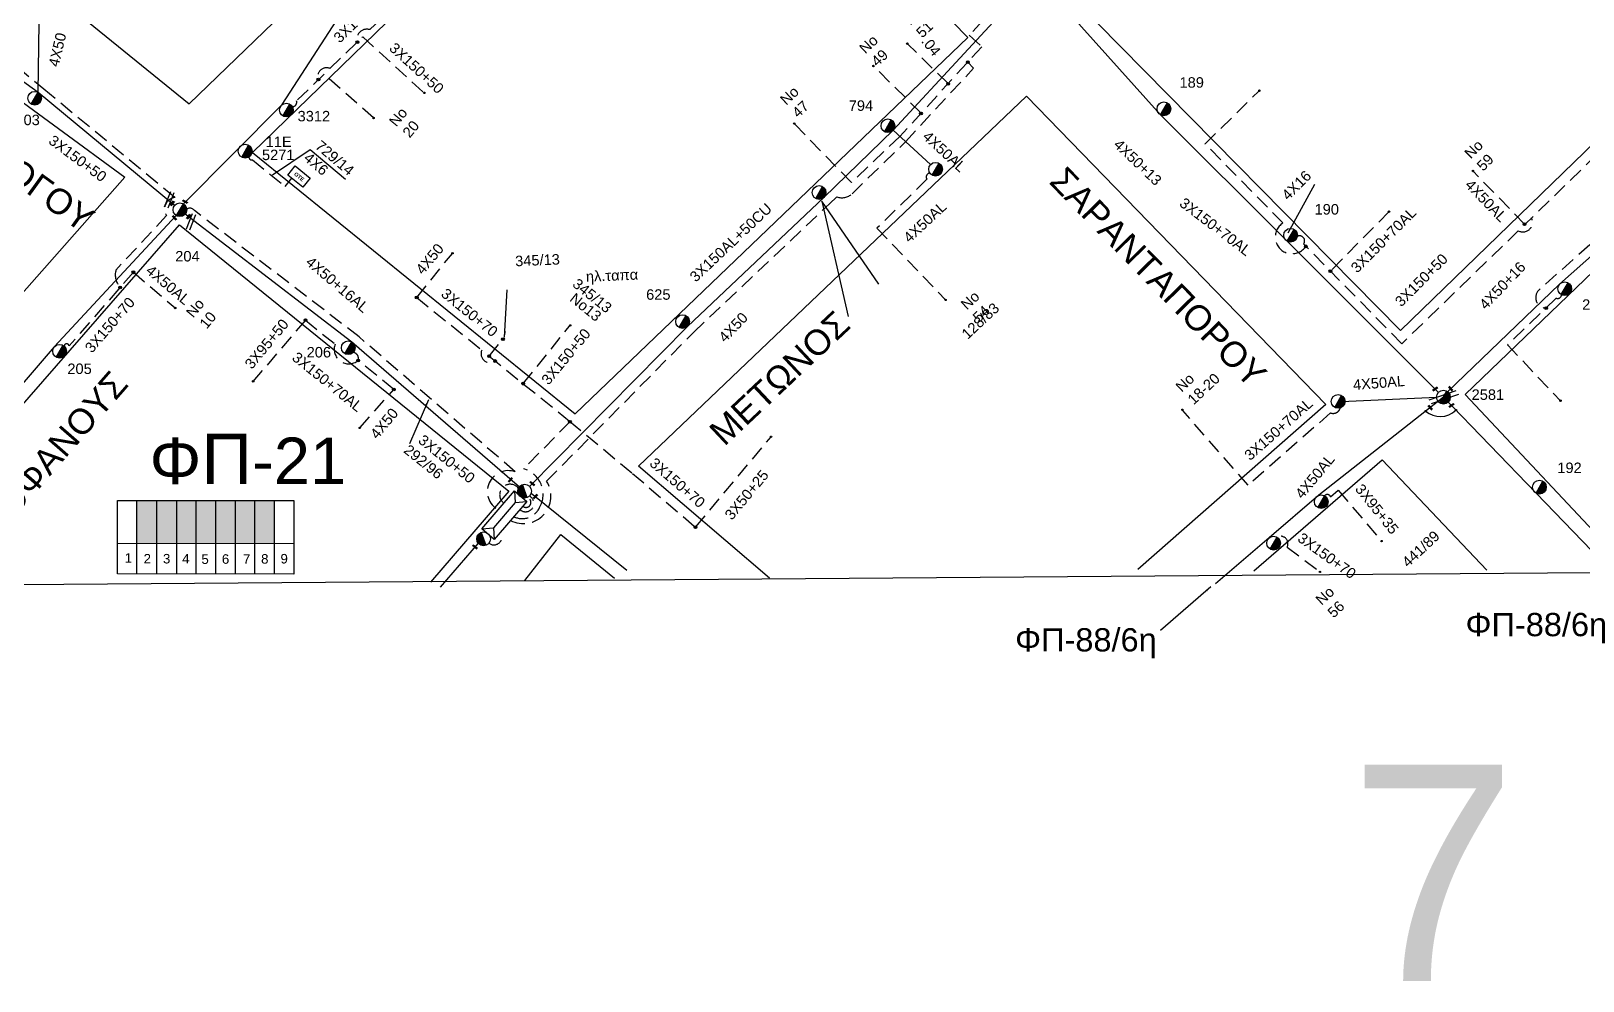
# Model space of a CAD drawing. Header units: millimetres. Extents: x 1421 to 13344, y 800 to 1949.
# Drawn here: x 11659.7 to 11926.5, y 800.4 to 963.7 of the extents above; entities that cross this region are included whole.
import ezdxf

# ---------------------------------------------------------------- set-up
doc = ezdxf.new("R2010")
doc.units = ezdxf.units.MM
doc.linetypes.add('DASHED', pattern=[19.05, 12.7, -6.35])
for name, color, linetype in [('Pillar OTE', 7, 'Continuous'), ('Άγνωστα', 7, 'Continuous'), ('Γυμνά εναέρια ΧΤ (3Φ)   4x50CU', 7, 'Continuous'), ('Γυμνά εναέρια ΧΤ και ΦΟΠ (3Φ)   4x50+16AL', 7, 'Continuous'), ('Εναέρια παροχή ΧΤ 4x16', 7, 'SYN_LINE'), ('Εναέρια παροχή ΧΤ 4x25', 7, 'SYN_LINE'), ('Επιγραφές - Σχήματα', 7, 'Continuous'), ('Καλωδια Χ.Τ 3x95+35', 7, 'DASHED'), ('Καλωδια Χ.Τ. 3x50+35', 7, 'Continuous'), ('Καλωδια ΧΤ  3X95+50', 7, 'Continuous'), ('Καλώδια ΧΤ   3x150+50CU', 7, 'DASHED'), ('Καλώδια ΧΤ   3x150+70AL', 7, 'DASHED'), ('Μηχανική τομή', 7, 'Continuous'), ('Στύλος ΦΜ', 7, 'Continuous'), ('Στύλος ΦΜ @ 1', 7, 'Continuous'), ('Συνδέσεις', 7, 'Continuous'), ('Τομή', 7, 'Continuous'), ('Υποσταθμός εναέριος 2 στύλων', 7, 'Continuous'), ('Υποσταθμός πόλεως', 7, 'Continuous'), ('Υπόβαθρο ΔΕΗ', 7, 'Continuous'), ('Υπόγεια Καλώδια Δικτύου ΧΤ   .04', 7, 'DASHED'), ('Υπόγεια καλώδια Παροχών ΧΤ   4x50AL', 7, 'DASHED'), ('Υπόγεια καλώδια Παροχών ΧΤ   4x6', 7, 'DASHED')]:
    doc.layers.add(name, color=color, linetype=linetype)
doc.styles.add('arial', font='ARIAL.TTF')
doc.styles.get("Standard").update_dxf_attribs({"font": 'ARIAL.TTF'})
doc.linetypes.add('SYN_LINE', pattern='A,0.5,-0.0001,["/\\/\\/\\/",Standard,S=0.1,R=0,X=0,Y=-0.05],-0.25', length=0.7501)
doc.dimstyles.new('ISO-25', dxfattribs={"dimtxt": 2.5, "dimasz": 2.5, "dimexe": 1.25, "dimexo": 0.625, "dimtad": 1, "dimtxsty": 'Standard', "dimcen": 2.5, "dimadec": 0, "dimazin": 0, "dimtfac": 1, "dimtmove": 0, "dimatfit": 3, "dimfxl": 1, "dimarcsym": 0})

# ---------------------------------------------------------------- blocks, each defined once
blk = doc.blocks.new('ΥΠΑΡΧΩΝ ΤΣΙΜΕΝΤΕΝΙΟΣ ΣΤΥΛΟΣ')
at = {"layer": 'Στύλος ΦΜ'}
blk.add_hatch(color=7, dxfattribs=at).paths.add_polyline_path([(-1.29, -2.28, 0.574793), (2.62, 0, 0.268822), (1.3, 2.27)])
at = {"layer": 'Στύλος ΦΜ', "color": 7}
blk.add_line((-1.29, -2.28), (1.3, 2.27), dxfattribs=at)
blk.add_circle((0, 0), 2.62, dxfattribs=at)
at = {"layer": 'Στύλος ΦΜ', "flags": 4}
for tag, p in [('ΑΡΙΘΜΟΣ', (-4.68, 8.05)), ('ΤΥΠΟΣ', (-4.91, 3.03))]:
    blk.add_attdef(tag, p, '', height=4, dxfattribs=at)
blk = doc.blocks.new('ΥΠΟΣΤΑΘΜΟΣ ΕΝΑΕΡΙΟΣ ΕΠΙ 2 ΣΤΥΛΩΝ')
at = {"layer": 'Υποσταθμός εναέριος 2 στύλων', "linetype": 'Continuous'}
for points in [[(-11.97, -2.11, 0.574793), (-8.45, -0.07, 0.268822), (-9.64, 1.98)], [(9.68, -2.15, 0.574793), (13.19, -0.1, 0.268822), (12.01, 1.95)]]:
    blk.add_hatch(color=256, dxfattribs=at).paths.add_polyline_path(points)
for p, q in [((-11.97, -2.11), (-9.64, 1.98)), ((9.68, -2.15), (12.01, 1.95))]:
    blk.add_line(p, q, dxfattribs=at)
for centre in [(-10.81, -0.07), (10.84, -0.1)]:
    blk.add_circle(centre, 2.36, dxfattribs=at)
at = {"layer": 'Υποσταθμός πόλεως', "linetype": 'Continuous', "ltscale": 40}
blk.add_lwpolyline([(-8.57, 2.82), (8.57, 2.82), (8.57, -2.82), (-8.57, -2.82)], close=True, dxfattribs=at)
for points in [[(-5.75, 0), (-8.57, 2.82)], [(-8.57, -2.82), (-5.75, 0)], [(-5.75, 0), (5.75, 0)], [(5.75, 0), (8.57, 2.82)], [(8.57, -2.82), (5.75, 0)]]:
    blk.add_lwpolyline(points, dxfattribs=at)
at = {"layer": 'Υποσταθμός εναέριος 2 στύλων', "ltscale": 40, "flags": 1}
for tag, p in [('ΜΕΤΑΣΧΗΜΑΤΙΣΜΟΣ', (14.09, 2.51)), ('ΙΣΧΥΣ', (14.07, -0.28)), ('ΑΡΙΘΜΟΣ', (14.19, -3))]:
    blk.add_attdef(tag, p, '', height=1.8, dxfattribs=at)
blk = doc.blocks.new('_ΣΥΝΔΕΣΗ')
at = {"layer": 'Συνδέσεις', "linetype": 'SYN_LINE', "ltscale": 40}
blk.add_hatch(color=256, dxfattribs=at).paths.add_polyline_path([(0.5, -0.01, 1), (-0.5, -0.01, 1)])
at = {"layer": 'Συνδέσεις'}
blk.add_circle((0, -0.01), 0.5, dxfattribs=at)
blk = doc.blocks.new('ΜΗΧΑΝΙΚΗ ΤΟΜΗ')
at = {"layer": 'Μηχανική τομή', "ltscale": 40}
for p, q in [((-1.9, 0.8), (1.9, 0.8)), ((1.9, 0), (-1.9, 0))]:
    blk.add_line(p, q, dxfattribs=at)
blk = doc.blocks.new('ΤΟΜΗ')
at = {"layer": 'Τομή', "ltscale": 40}
for p, q in [((-5.7, 0), (5.7, 0)), ((5.7, -2.3), (-5.7, -2.3))]:
    blk.add_line(p, q, dxfattribs=at)
blk = doc.blocks.new('PILLAR ΟΤΕ')
at = {"layer": 'Pillar OTE', "ltscale": 40}
blk.add_lwpolyline([(-3.31, 2.02), (3.39, 2.02), (3.39, -1.99), (-3.31, -1.99)], close=True, dxfattribs=at)
at = {"layer": 'Pillar OTE', "insert": (-1.81, 0.71), "char_height": 1.3575, "width": 109.961, "attachment_point": 1}
blk.add_mtext('{\\fArial|b1|i0|c161|p34;OTE}', dxfattribs=at)

msp = doc.modelspace()

# ---------------------------------------------------------------- hatches: boundary and pattern name
at = {"layer": 'Καλώδια ΧΤ   3x150+50CU', "linetype": 'DASHED', "ltscale": 0.2}
h = msp.add_hatch(color=133, dxfattribs=at)
h.dxf.hatch_style = 1
h.paths.add_polyline_path([(11681.31919, 882.99072), (11677.87931, 882.99093), (11677.87885, 875.63034), (11681.31873, 875.627)])
h = msp.add_hatch(color=173, dxfattribs=at)
h.dxf.hatch_style = 1
h.paths.add_polyline_path([(11684.75876, 882.9905), (11681.31919, 882.99072), (11681.31873, 875.627), (11684.7583, 875.62366)])
h = msp.add_hatch(color=5, dxfattribs=at)
h.dxf.hatch_style = 1
h.paths.add_polyline_path([(11688.05631, 882.9903), (11684.75876, 882.9905), (11684.7583, 875.62366), (11688.05585, 875.62046)])
h = msp.add_hatch(color=1, dxfattribs=at)
h.dxf.hatch_style = 1
h.paths.add_polyline_path([(11691.44231, 882.99008), (11688.05631, 882.9903), (11688.05585, 875.62046), (11691.44185, 875.61717)])
h = msp.add_hatch(color=85, dxfattribs=at)
h.dxf.hatch_style = 1
h.paths.add_polyline_path([(11694.83896, 882.98987), (11691.44231, 882.99008), (11691.44185, 875.61717), (11694.83849, 875.61387)])
h = msp.add_hatch(color=6, dxfattribs=at)
h.dxf.hatch_style = 1
h.paths.add_polyline_path([(11698.176, 882.98966), (11694.83896, 882.98987), (11694.83849, 875.61387), (11698.17554, 875.61063)])
h = msp.add_hatch(color=30, dxfattribs=at)
h.dxf.hatch_style = 1
h.paths.add_polyline_path([(11701.56438, 882.98945), (11698.176, 882.98966), (11698.17554, 875.61063), (11701.56392, 875.60734)])

# ---------------------------------------------------------------- linework, layer by layer
at = {"layer": 'Pillar OTE', "ltscale": 40}
for points in [[(11674.55061, 870.35085), (11674.5514, 882.99114), (11704.88448, 882.98924), (11704.88369, 870.32149), (11674.55061, 870.35178)], [(11677.87852, 870.34846), (11677.87931, 882.99093)], [(11681.3184, 870.34502), (11681.31919, 882.99072)], [(11684.75797, 870.34159), (11684.75876, 882.9905)], [(11688.05552, 870.3383), (11688.05631, 882.9903)], [(11691.44152, 870.33491), (11691.44231, 882.99008)], [(11694.83816, 870.33152), (11694.83896, 882.98987)], [(11698.17521, 870.32819), (11698.176, 882.98966)], [(11701.56359, 870.32481), (11701.56438, 882.98945)], [(11674.55094, 875.63357), (11704.88402, 875.60412)]]:
    msp.add_lwpolyline(points, dxfattribs=at)
at = {"layer": 'Άγνωστα', "color": 6}
msp.add_lwpolyline([(11660.89696, 953.12903), (11661.1565, 969.1061)], dxfattribs=at)
at = {"layer": 'Άγνωστα', "color": 133, "linetype": 'DASHED', "ltscale": 0.2}
msp.add_lwpolyline([(11718.56363, 948.74396), (11710.06361, 956.23771), (11710.06361, 956.23771), (11705.326, 951.63635, -0.552569621), (11704.5788, 950.69192)], format="xyb", dxfattribs=at)
at = {"layer": 'Άγνωστα', "color": 85}
for points in [[(11795.6145, 934.39618), (11800.14807, 914.61443)], [(11805.43483, 920.13102), (11795.6145, 934.39618)]]:
    msp.add_lwpolyline(points, dxfattribs=at)
at = {"layer": 'Άγνωστα', "color": 151, "linetype": 'DASHED', "ltscale": 0.2}
msp.add_lwpolyline([(11922.77607, 918.33295, -0.547278828), (11921.84967, 917.74856), (11913.48233, 909.70971), (11922.66987, 900.06131)], format="xyb", dxfattribs=at)
at = {"layer": 'Άγνωστα', "color": 173, "linetype": 'DASHED', "ltscale": 0.2}
msp.add_lwpolyline([(11738.44746, 907.78513), (11740.88907, 910.78158)], dxfattribs=at)
at = {"layer": 'Άγνωστα', "color": 173}
msp.add_lwpolyline([(11738.45958, 907.8001), (11738.45958, 907.8001)], dxfattribs=at)
at = {"layer": 'Γυμνά εναέρια ΧΤ (3Φ)   4x50CU', "color": 85, "linetype": 'Continuous', "ltscale": 0.2}
msp.add_lwpolyline([(11807.87753, 946.61466), (11814.31858, 940.7086)], dxfattribs=at)
at = {"layer": 'Γυμνά εναέρια ΧΤ (3Φ)   4x50CU', "color": 151, "linetype": 'Continuous', "ltscale": 0.2}
msp.add_lwpolyline([(11901.29219, 900.6624), (11884.95984, 899.93025)], dxfattribs=at)
at = {"layer": 'Γυμνά εναέρια ΧΤ και ΦΟΠ (3Φ)   4x50+16AL', "color": 133, "linetype": 'Continuous', "ltscale": 0.2}
msp.add_lwpolyline([(11685.86935, 933.97698), (11702.87475, 951.01742), (11723.6748, 983.20409), (11734.77392, 993.78512), (11744.83312, 1003.76538), (11773.60823, 1030.49158)], dxfattribs=at)
at = {"layer": 'Γυμνά εναέρια ΧΤ και ΦΟΠ (3Φ)   4x50+16AL', "color": 85, "linetype": 'Continuous', "ltscale": 0.2}
msp.add_lwpolyline([(11745.38465, 885.39213), (11772.53352, 912.89316), (11795.98596, 935.06757), (11807.87753, 946.61466), (11832.28992, 973.01835), (11856.35277, 995.10529)], dxfattribs=at)
at = {"layer": 'Γυμνά εναέρια ΧΤ και ΦΟΠ (3Φ)   4x50+16AL', "color": 6, "linetype": 'Continuous', "ltscale": 0.2}
for points in [[(11616.98413, 987.38108), (11642.49709, 966.38401), (11660.89696, 953.12903), (11684.37629, 933.70582)], [(11745.66788, 884.22455), (11762.08317, 870.96395)]]:
    msp.add_lwpolyline(points, dxfattribs=at)
at = {"layer": 'Γυμνά εναέρια ΧΤ και ΦΟΠ (3Φ)   4x50+16AL', "color": 151, "linetype": 'Continuous', "ltscale": 0.2}
for points in [[(11833.23457, 972.31812), (11853.86032, 949.26639), (11875.6338, 927.52918), (11901.63495, 901.55836)], [(11903.17393, 901.66898), (11922.41794, 920.12603), (11938.00052, 933.97531)]]:
    msp.add_lwpolyline(points, dxfattribs=at)
at = {"layer": 'Γυμνά εναέρια ΧΤ και ΦΟΠ (3Φ)   4x50+16AL', "color": 2, "linetype": 'Continuous', "ltscale": 0.2}
msp.add_lwpolyline([(11684.65576, 931.95874), (11663.67045, 909.35262), (11647.49461, 890.5746), (11628.46036, 869.32971)], dxfattribs=at)
at = {"layer": 'Γυμνά εναέρια ΧΤ και ΦΟΠ (3Φ)   4x50+16AL', "color": 30, "linetype": 'Continuous', "ltscale": 0.2}
msp.add_lwpolyline([(11686.20426, 932.22034), (11714.8129, 910.25204), (11743.65052, 885.33947)], dxfattribs=at)
at = {"layer": 'Γυμνά εναέρια ΧΤ και ΦΟΠ (3Φ)   4x50+16AL', "color": 1, "linetype": 'Continuous', "ltscale": 0.2}
for points in [[(11902.4705, 900.72475), (11881.06355, 883.86779), (11872.53406, 876.53563), (11863.32473, 868.61907)], [(11902.4705, 900.72475), (11918.40873, 884.23387), (11932.72125, 869.39913)], [(11736.55553, 875.63726), (11730.03932, 868.0848)]]:
    msp.add_lwpolyline(points, dxfattribs=at)
at = {"layer": 'Εναέρια παροχή ΧΤ 4x16', "color": 5, "ltscale": 20}
msp.add_lwpolyline([(11875.78143, 928.98066), (11880.36258, 937.33934)], dxfattribs=at)
at = {"layer": 'Καλωδια Χ.Τ 3x95+35', "color": 1, "linetype": 'DASHED', "ltscale": 0.2}
msp.add_lwpolyline([(11882.06247, 883.78683, -0.544743789), (11883.08895, 883.61834), (11884.38379, 884.73878), (11891.8038, 876.04733)], format="xyb", dxfattribs=at)
at = {"layer": 'Καλωδια Χ.Τ. 3x50+35', "color": 173, "linetype": 'DASHED', "ltscale": 0.2}
msp.add_lwpolyline([(11773.91548, 878.38053), (11786.90982, 893.91887)], dxfattribs=at)
at = {"layer": 'Καλωδια ΧΤ  3X95+50', "color": 30, "linetype": 'DASHED', "ltscale": 0.2}
msp.add_lwpolyline([(11706.85366, 913.98044), (11697.82397, 903.39496)], dxfattribs=at)
at = {"layer": 'Καλώδια ΧΤ   3x150+50CU', "color": 151, "linetype": 'DASHED', "ltscale": 0.2}
msp.add_lwpolyline([(12039.01098, 1024.23492), (12034.67827, 1028.56304), (12021.83764, 1015.78731), (12017.18053, 1019.95208), (12002.7944, 1003.86529), (11983.55324, 985.99138), (11965.10579, 987.73512), (11957.96388, 984.83045), (11958.2232, 971.11127, -0.800046045), (11955.24216, 966.4646), (11944.98758, 956.52124, -0.540078323), (11940.16952, 951.84941), (11933.3537, 945.24044, -0.522710634), (11930.50822, 942.10935), (11936.41477, 936.01793, -0.746319138), (11936.18314, 934.50838), (11918.93713, 919.18071, 0.677115078), (11920.0843, 916.0525)], format="xyb", dxfattribs=at)
at = {"layer": 'Καλώδια ΧΤ   3x150+50CU', "color": 5, "linetype": 'DASHED', "ltscale": 0.2}
msp.add_lwpolyline([(11822.48493, 978.45723), (11822.07926, 978.86522, 0.665206203), (11821.44597, 978.0579), (11828.47973, 971.04798), (11820.98153, 962.93815), (11823.13479, 960.97118), (11809.05845, 945.56164), (11800.71549, 937.62514), (11790.87737, 947.75354)], format="xyb", dxfattribs=at)
at = {"layer": 'Καλώδια ΧΤ   3x150+50CU', "color": 133, "linetype": 'DASHED', "ltscale": 0.2}
msp.add_lwpolyline([(11716.70954, 962.65165), (11727.23032, 953.04134)], dxfattribs=at)
at = {"layer": 'Καλώδια ΧΤ   3x150+50CU', "color": 2, "linetype": 'DASHED', "ltscale": 0.2}
for points in [[(11653.23126, 951.84093), (11657.34637, 957.48372), (11661.88728, 953.72726), (11684.46272, 935.0518, 0.564462631), (11682.98014, 931.95277), (11674.28582, 922.58694, 0.263524441), (11675.00644, 919.59899)], [(11878.84262, 926.66143, -1.229068094), (11874.8939, 930.66886), (11861.5112, 944.25055), (11870.74147, 953.34559)], [(11931.90718, 945.38424, 0.837742832), (11928.84377, 942.41379), (11916.46736, 930.413)], [(11917.62075, 931.53139, -0.733522142), (11915.34792, 929.32754), (11895.33593, 909.92289), (11878.4427, 927.0673, 0.795324168), (11877.37867, 928.373)]]:
    msp.add_lwpolyline(points, format="xyb", dxfattribs=at)
at = {"layer": 'Καλώδια ΧΤ   3x150+50CU', "color": 5, "linetype": 'DASHED', "ltscale": 0.2}
msp.add_lwpolyline([(11812.69154, 949.53883), (11804.4245, 957.72602)], dxfattribs=at)
at = {"layer": 'Καλώδια ΧΤ   3x150+50CU', "color": 133, "linetype": 'DASHED', "ltscale": 0.2}
msp.add_lwpolyline([(11739.97661, 881.36894, -0.915902493), (11742.91991, 887.89665), (11716.09458, 911.07082), (11687.79651, 932.80064, 0.387439188), (11686.45736, 933.05439)], format="xyb", dxfattribs=at)
at = {"layer": 'Καλώδια ΧΤ   3x150+50CU', "color": 173, "linetype": 'DASHED', "ltscale": 0.2}
for points in [[(11744.2804, 903.06262), (11752.44667, 913.14906)], [(11752.33261, 896.50471), (11744.34281, 888.41127)]]:
    msp.add_lwpolyline(points, dxfattribs=at)
for centre, radius, start, end in [((11743.18247, 884.0295), 4.53281, 329.9922328, 75.1679378), ((11744.13057, 883.12618), 3.27455, 243.654431, 335.3906095)]:
    msp.add_arc(centre, radius, start, end, dxfattribs=at)
at = {"layer": 'Καλώδια ΧΤ   3x150+50CU', "color": 30, "linetype": 'DASHED', "ltscale": 0.2}
msp.add_arc((11742.05496, 883.94848), 1.81022, 38.2921917, 232.6614089, dxfattribs=at)
at = {"layer": 'Καλώδια ΧΤ   3x150+50CU', "color": 85, "linetype": 'DASHED', "ltscale": 0.2}
msp.add_arc((11744.69045, 882.469), 1.44098, 227.6493707, 61.640844, dxfattribs=at)
at = {"layer": 'Καλώδια ΧΤ   3x150+50CU', "color": 6, "linetype": 'DASHED', "ltscale": 0.2}
msp.add_arc((11744.7752, 882.62727), 0.84721, 229.1170457, 79.1357516, dxfattribs=at)
at = {"layer": 'Καλώδια ΧΤ   3x150+50CU', "color": 1, "linetype": 'DASHED', "ltscale": 0.2}
msp.add_arc((11739.2552, 876.70302), 1.37166, 231.0054367, 35.8004236, dxfattribs=at)
at = {"layer": 'Καλώδια ΧΤ   3x150+70AL', "color": 133, "linetype": 'DASHED', "ltscale": 0.2}
for points in [[(11715.74924, 961.75984, -0.592606421), (11717.95254, 963.89977), (11734.00976, 979.49523)], [(11709.07193, 955.27455, -0.666413418), (11711.07426, 957.2193), (11716.68785, 962.67146)]]:
    msp.add_lwpolyline(points, format="xyb", dxfattribs=at)
at = {"layer": 'Καλώδια ΧΤ   3x150+70AL', "color": 2, "linetype": 'DASHED', "ltscale": 0.2}
msp.add_lwpolyline([(11893.13428, 932.62316), (11883.05252, 922.38893)], dxfattribs=at)
msp.add_lwpolyline([(11677.27817, 922.20012), (11666.22531, 909.54458, 0.983928208), (11665.39443, 909.46651)], format="xyb", dxfattribs=at)
at = {"layer": 'Καλώδια ΧΤ   3x150+70AL', "color": 173, "linetype": 'DASHED', "ltscale": 0.2}
msp.add_lwpolyline([(11725.98744, 917.87312), (11737.17436, 908.81587, 0.761117923), (11739.48925, 906.94167)], format="xyb", dxfattribs=at)
at = {"layer": 'Καλώδια ΧΤ   3x150+70AL', "color": 30, "linetype": 'DASHED', "ltscale": 0.2}
for points in [[(11706.85366, 913.98044), (11711.96106, 909.85287, 0.766375275), (11715.91198, 907.03584)], [(11722.06578, 902.06262), (11715.91198, 907.03584, 0.451143467), (11715.09895, 908.43804)]]:
    msp.add_lwpolyline(points, format="xyb", dxfattribs=at)
at = {"layer": 'Καλώδια ΧΤ   3x150+70AL', "color": 173, "linetype": 'DASHED', "ltscale": 0.2}
msp.add_lwpolyline([(11738.44746, 907.78513), (11752.22459, 896.63077), (11763.07417, 887.62435), (11773.91548, 878.38053)], dxfattribs=at)
at = {"layer": 'Καλώδια ΧΤ   3x150+70AL', "color": 151, "linetype": 'DASHED', "ltscale": 0.2}
msp.add_lwpolyline([(11884.72927, 898.87199, -0.448005006), (11883.06511, 898.01923), (11868.90806, 885.60834), (11857.66164, 898.43709)], format="xyb", dxfattribs=at)
at = {"layer": 'Καλώδια ΧΤ   3x150+70AL', "color": 1, "linetype": 'DASHED', "ltscale": 0.2}
msp.add_lwpolyline([(11873.88034, 876.65839, -0.752424152), (11875.60591, 874.95237), (11881.15712, 870.79112)], format="xyb", dxfattribs=at)
at = {"layer": 'Υπόβαθρο ΔΕΗ'}
for points in [[(10840.03143, 862.30832), (12828.1383, 877.43934), (12848.3754, 1876.73506)], [(11637.62309, 996.31171), (11636.70406, 991.83622), (11686.88868, 951.17414), (11761.06441, 1022.78131), (11741.02142, 1043.67393), (11637.62309, 996.31171)], [(11842.99257, 965.02714), (11911.55255, 1030.41226), (11954.40009, 986.23133), (11954.70726, 969.98065), (11895.08113, 912.16411), (11842.99257, 965.02714)], [(11753.23901, 897.86813), (11820.70931, 962.56218), (11770.7767, 1013.65618), (11697.78599, 942.76449), (11753.23901, 897.86813)], [(11587.17534, 903.05244), (11641.55746, 963.61185), (11675.80037, 938.56002), (11620.473, 875.90725), (11587.17534, 903.05244)], [(11786.63282, 869.63979), (11764.10425, 888.8487), (11830.79564, 952.45575), (11882.27498, 899.44409), (11849.95079, 871.10683)], [(11707.69388, 943.31239), (11713.74042, 938.21142)], [(11933.56158, 872.06869), (11906.2294, 901.19147), (11940.01201, 933.64785), (11958.97842, 934.41264), (11977.97582, 915.59486), (11978.37069, 896.04796), (11952.0134, 872.36947)], [(11630.73692, 867.9356), (11685.22527, 930.32486), (11741.832, 884.57788), (11728.35347, 868.95591)], [(11900.01567, 900.27636), (11904.68244, 901.89272)], [(11900.4539, 899.6178), (11905.12068, 901.23416)], [(11869.9153, 870.89789), (11891.93273, 889.94972), (11909.9216, 870.96853)], [(11744.55267, 869.23793), (11750.74803, 877.11439), (11760.00083, 869.63979)]]:
    msp.add_lwpolyline(points, dxfattribs=at)
msp.add_arc((11901.93027, 901.24208), 3.84504, 229.3250289, 314.4548113, dxfattribs=at)
at = {"layer": 'Υπόγεια Καλώδια Δικτύου ΧΤ   .04', "color": 5, "linetype": 'DASHED', "ltscale": 0.2}
msp.add_lwpolyline([(11817.34461, 954.63259), (11810.32914, 961.48967)], dxfattribs=at)
msp.add_lwpolyline([(11742.11141, 879.53348, 0.767883534), (11748.30909, 886.27632), (11773.55312, 911.8478), (11796.95807, 933.97743), (11798.19976, 935.18357, 0.293472769), (11800.82099, 935.69436), (11810.01449, 944.62471), (11821.71579, 957.28047), (11820.70721, 958.31368)], format="xyb", dxfattribs=at)
at = {"layer": 'Υπόγεια καλώδια Παροχών ΧΤ   4x50AL', "color": 85, "linetype": 'DASHED', "ltscale": 0.2}
msp.add_lwpolyline([(11814.2297, 939.22605, 0.605047241), (11813.68909, 938.19307), (11805.10027, 929.76777), (11816.89935, 917.45907)], format="xyb", dxfattribs=at)
at = {"layer": 'Υπόγεια καλώδια Παροχών ΧΤ   4x50AL', "color": 2, "linetype": 'DASHED', "ltscale": 0.2}
msp.add_lwpolyline([(11916.46736, 930.413), (11907.5522, 939.6072)], dxfattribs=at)
at = {"layer": 'Υπόγεια καλώδια Παροχών ΧΤ   4x50AL', "color": 173, "linetype": 'DASHED', "ltscale": 0.2}
msp.add_lwpolyline([(11725.98744, 917.87312), (11732.11659, 925.44345)], dxfattribs=at)
at = {"layer": 'Υπόγεια καλώδια Παροχών ΧΤ   4x50AL', "color": 2, "ltscale": 0.2}
msp.add_lwpolyline([(11677.27817, 922.20012), (11684.46949, 916.05709)], dxfattribs=at)
at = {"layer": 'Υπόγεια καλώδια Παροχών ΧΤ   4x50AL', "color": 30, "linetype": 'DASHED', "ltscale": 0.2}
msp.add_lwpolyline([(11716.20228, 895.44366), (11722.06578, 902.06262), (11722.06578, 902.06262), (11722.06578, 902.06262), (11722.06578, 902.06262)], dxfattribs=at)
at = {"layer": 'Υπόγεια καλώδια Παροχών ΧΤ   4x6', "color": 133, "linetype": 'DASHED', "ltscale": 0.2}
msp.add_lwpolyline([(11697.14165, 942.02555, 0.515788347), (11697.73259, 941.52106), (11703.37438, 936.95331), (11704.51187, 938.35827)], format="xyb", dxfattribs=at)

# ---------------------------------------------------------------- block references
at = {"layer": 'Pillar OTE', "xscale": 0.5, "yscale": 0.5, "zscale": 0.5, "rotation": 321.0053688098629}
msp.add_blockref('PILLAR ΟΤΕ', (11705.71951, 938.64342), dxfattribs=at)
at = {"layer": 'Μηχανική τομή'}
for p, xscale, yscale, zscale, rotation in [((11684.0301, 933.99408), 0.249999999999919, 0.249999999999919, 0.249999999999919, 51.00073224654601), ((11686.12349, 934.25808), 0.2500000000002005, 0.2500000000002005, 0.2500000000002005, 331.5446991727721), ((11684.27715, 931.47503), 0.2500000000001928, 0.2500000000001928, 0.2500000000001928, 312.6268794242704), ((11686.84043, 931.70248), 0.249999999999919, 0.249999999999919, 0.249999999999919, 51.5948830905302), ((11901.11251, 902.03764), 0.2499999999999681, 0.2499999999999681, 0.2499999999999681, 36.11407878704492), ((11903.64764, 902.12331), 0.2500000000001928, 0.2500000000001928, 0.2500000000001928, 312.6268794242704), ((11900.14171, 898.87194), 0.2500000000001928, 0.2500000000001928, 0.2500000000001928, 312.6268794242704), ((11903.92627, 899.21851), 0.2499999999999681, 0.2499999999999681, 0.2499999999999681, 36.11407878704492), ((11742.15389, 886.44099), 0.249999999999919, 0.249999999999919, 0.249999999999919, 46.90277073893176), ((11745.79336, 885.79262), 0.2500000000001927, 0.2500000000001927, 0.2500000000001927, 320.3750279087856), ((11746.45503, 883.58868), 0.249999999999919, 0.249999999999919, 0.249999999999919, 46.90277073893176), ((11735.92915, 874.91127), 0.2500000000001927, 0.2500000000001927, 0.2500000000001927, 320.3750279087856)]:
    msp.add_blockref('ΜΗΧΑΝΙΚΗ ΤΟΜΗ', p, dxfattribs=dict(at, xscale=xscale, yscale=yscale, zscale=zscale, rotation=rotation))
at = {"layer": 'Στύλος ΦΜ @ 1', "ltscale": 40}
ref = msp.add_blockref('ΥΠΑΡΧΩΝ ΤΣΙΜΕΝΤΕΝΙΟΣ ΣΤΥΛΟΣ', (11854.44136, 950.29086), dxfattribs=dict(at, xscale=0.4499999999998181, yscale=0.4499999999998181, zscale=0.4499999999998181))
ref.add_attrib('ΤΥΠΟΣ', '189', (11857.11146, 953.92493), dxfattribs={"layer": 'Στύλος ΦΜ', "height": 1.8, "flags": 4})
ref = msp.add_blockref('ΥΠΑΡΧΩΝ ΤΣΙΜΕΝΤΕΝΙΟΣ ΣΤΥΛΟΣ', (11660.3114, 952.10714), dxfattribs=dict(at, xscale=0.4499999999998181, yscale=0.4499999999998181, zscale=0.4499999999998181))
ref.add_attrib('ΤΥΠΟΣ', '203', (11657.00603, 947.48451), dxfattribs={"layer": 'Στύλος ΦΜ', "height": 1.8, "flags": 4})
ref = msp.add_blockref('ΥΠΑΡΧΩΝ ΤΣΙΜΕΝΤΕΝΙΟΣ ΣΤΥΛΟΣ', (11703.5773, 950.07213), dxfattribs=dict(at, xscale=0.4499999999998181, yscale=0.4499999999998181, zscale=0.4499999999998181))
ref.add_attrib('ΤΥΠΟΣ', '3312', (11705.50811, 948.13687), dxfattribs={"layer": 'Στύλος ΦΜ', "height": 1.8, "flags": 4})
ref = msp.add_blockref('ΥΠΑΡΧΩΝ ΤΣΙΜΕΝΤΕΝΙΟΣ ΣΤΥΛΟΣ', (11806.97866, 947.3757), dxfattribs=dict(at, xscale=0.4499999999998181, yscale=0.4499999999998181, zscale=0.4499999999998181))
ref.add_attrib('ΤΥΠΟΣ', '794', (11800.25444, 949.94113), dxfattribs={"layer": 'Στύλος ΦΜ', "height": 1.8, "flags": 4})
ref = msp.add_blockref('ΥΠΑΡΧΩΝ ΤΣΙΜΕΝΤΕΝΙΟΣ ΣΤΥΛΟΣ', (11696.49913, 943.01261), dxfattribs=dict(at, xscale=0.4499999999998181, yscale=0.4499999999998181, zscale=0.4499999999998181))
ref.add_attrib('ΤΥΠΟΣ', '5271', (11699.38327, 941.47128), dxfattribs={"layer": 'Στύλος ΦΜ', "height": 1.8, "flags": 4})
ref.add_attrib('ΑΡΙΘΜΟΣ', '11Ε', (11700.02216, 943.73386), dxfattribs={"layer": 'Στύλος ΦΜ', "height": 1.8, "flags": 4})
at = {"layer": 'Στύλος ΦΜ @ 1', "ltscale": 40, "xscale": 0.4499999999998181, "yscale": 0.4499999999998181, "zscale": 0.4499999999998181}
for p in [(11815.18666, 939.91262), (11795.15794, 935.90514), (11884.38257, 899.99757), (11881.47691, 882.76495), (11873.29478, 875.6365)]:
    msp.add_blockref('ΥΠΑΡΧΩΝ ΤΣΙΜΕΝΤΕΝΙΟΣ ΣΤΥΛΟΣ', p, dxfattribs=at)
at = {"layer": 'Στύλος ΦΜ @ 1', "ltscale": 40}
ref = msp.add_blockref('ΥΠΑΡΧΩΝ ΤΣΙΜΕΝΤΕΝΙΟΣ ΣΤΥΛΟΣ', (11685.28379, 932.95509), dxfattribs=dict(at, xscale=0.4499999999998181, yscale=0.4499999999998181, zscale=0.4499999999998181))
ref.add_attrib('ΤΥΠΟΣ', '204', (11684.47626, 924.05526), dxfattribs={"layer": 'Στύλος ΦΜ', "height": 1.8, "flags": 4})
ref = msp.add_blockref('ΥΠΑΡΧΩΝ ΤΣΙΜΕΝΤΕΝΙΟΣ ΣΤΥΛΟΣ', (11876.21483, 928.55365), dxfattribs=dict(at, xscale=0.4499999999998181, yscale=0.4499999999998181, zscale=0.4499999999998181))
ref.add_attrib('ΤΥΠΟΣ', '190', (11880.3275, 932.12102), dxfattribs={"layer": 'Στύλος ΦΜ', "height": 1.8, "flags": 4})
ref = msp.add_blockref('ΥΠΑΡΧΩΝ ΤΣΙΜΕΝΤΕΝΙΟΣ ΣΤΥΛΟΣ', (11923.32511, 919.37491), dxfattribs=dict(at, xscale=0.4499999999998181, yscale=0.4499999999998181, zscale=0.4499999999998181))
ref.add_attrib('ΤΥΠΟΣ', '2582', (11926.3254, 915.74228), dxfattribs={"layer": 'Στύλος ΦΜ', "height": 1.8, "flags": 4})
ref = msp.add_blockref('ΥΠΑΡΧΩΝ ΤΣΙΜΕΝΤΕΝΙΟΣ ΣΤΥΛΟΣ', (11771.69449, 913.7197), dxfattribs=dict(at, xscale=0.4499999999998181, yscale=0.4499999999998181, zscale=0.4499999999998181))
ref.add_attrib('ΤΥΠΟΣ', '625', (11765.42371, 917.47111), dxfattribs={"layer": 'Στύλος ΦΜ', "height": 1.8, "flags": 4})
ref = msp.add_blockref('ΥΠΑΡΧΩΝ ΤΣΙΜΕΝΤΕΝΙΟΣ ΣΤΥΛΟΣ', (11664.58521, 908.61076), dxfattribs=dict(at, xscale=0.4499999999998181, yscale=0.4499999999998181, zscale=0.4499999999998181))
ref.add_attrib('ΤΥΠΟΣ', '205', (11665.92945, 904.7114), dxfattribs={"layer": 'Στύλος ΦΜ', "height": 1.8, "flags": 4})
ref = msp.add_blockref('ΥΠΑΡΧΩΝ ΤΣΙΜΕΝΤΕΝΙΟΣ ΣΤΥΛΟΣ', (11714.22734, 909.23015), dxfattribs=dict(at, xscale=0.4499999999998181, yscale=0.4499999999998181, zscale=0.4499999999998181))
ref.add_attrib('ΤΥΠΟΣ', '206', (11707.06399, 907.55499), dxfattribs={"layer": 'Στύλος ΦΜ', "height": 1.8, "flags": 4})
ref = msp.add_blockref('ΥΠΑΡΧΩΝ ΤΣΙΜΕΝΤΕΝΙΟΣ ΣΤΥΛΟΣ', (11902.46824, 900.72604), dxfattribs=dict(at, xscale=0.4499999999998181, yscale=0.4499999999998181, zscale=0.4499999999998181))
ref.add_attrib('ΤΥΠΟΣ', '2581', (11907.32817, 900.26498), dxfattribs={"layer": 'Στύλος ΦΜ', "height": 1.8, "flags": 4})
ref = msp.add_blockref('ΥΠΑΡΧΩΝ ΤΣΙΜΕΝΤΕΝΙΟΣ ΣΤΥΛΟΣ', (11918.98977, 885.25834), dxfattribs=dict(at, xscale=0.4499999999998181, yscale=0.4499999999998181, zscale=0.4499999999998181))
ref.add_attrib('ΤΥΠΟΣ', '192', (11922.05999, 887.69075), dxfattribs={"layer": 'Στύλος ΦΜ', "height": 1.8, "flags": 4})
at = {"layer": 'Συνδέσεις'}
for p, xscale, yscale, zscale in [((11715.78494, 961.76637), 0.4777242751394019, 0.4777242751394019, 0.4777242751394019), ((11810.32914, 961.48967), 0.25, 0.25, 0.25), ((11804.50238, 957.64889), 0.25, 0.25, 0.25), ((11820.70721, 958.31368), 0.4777242751394019, 0.4777242751394019, 0.4777242751394019), ((11709.07888, 955.33194), 0.4777242751394019, 0.4777242751394019, 0.4777242751394019), ((11727.2705, 953.04205), 0.25, 0.25, 0.25), ((11817.3478, 954.57291), 0.4777242751394019, 0.4777242751394019, 0.4777242751394019), ((11870.8524, 953.4076), 0.25, 0.25, 0.25), ((11812.66527, 949.51006), 0.4777242751394019, 0.4777242751394019, 0.4777242751394019), ((11718.56105, 948.71405), 0.25, 0.25, 0.25), ((11790.87737, 947.75354), 0.25, 0.25, 0.25), ((11907.5522, 939.6072), 0.25, 0.25, 0.25), ((11893.13428, 932.62316), 0.25, 0.25, 0.25), ((11916.42722, 930.45441), 0.4777242751394019, 0.4777242751394019, 0.4777242751394019), ((11878.84262, 926.66143), 0.4777242751394019, 0.4777242751394019, 0.4777242751394019), ((11732.13947, 925.4717), 0.25, 0.25, 0.25), ((11677.27817, 922.20012), 0.4777242751394019, 0.4777242751394019, 0.4777242751394019), ((11883.04873, 922.38508), 0.4777242751394019, 0.4777242751394019, 0.4777242751394019), ((11675.00644, 919.59899), 0.4777242751394019, 0.4777242751394019, 0.4777242751394019), ((11725.98744, 917.87312), 0.4777242751394019, 0.4777242751394019, 0.4777242751394019), ((11684.46945, 916.05713), 0.25, 0.25, 0.25), ((11816.89935, 917.45907), 0.25, 0.25, 0.25), ((11920.12938, 916.04455), 0.4777242751394019, 0.4777242751394019, 0.4777242751394019), ((11706.85366, 913.98044), 0.4777242751394019, 0.4777242751394019, 0.4777242751394019), ((11752.36953, 913.05378), 0.25, 0.25, 0.25), ((11740.81367, 910.68906), 0.4777242751394019, 0.4777242751394019, 0.4777242751394019), ((11715.91198, 907.03584), 0.4777242751394019, 0.4777242751394019, 0.4777242751394019), ((11738.44746, 907.78513), 0.4777242751394019, 0.4777242751394019, 0.4777242751394019), ((11739.48925, 906.94167), 0.4777242751394019, 0.4777242751394019, 0.4777242751394019), ((11697.87327, 903.45276), 0.25, 0.25, 0.25), ((11722.06578, 902.06262), 0.4777242751394019, 0.4777242751394019, 0.4777242751394019), ((11744.2804, 903.06262), 0.4777242751394019, 0.4777242751394019, 0.4777242751394019), ((11922.60491, 900.12953), 0.25, 0.25, 0.25), ((11752.33261, 896.50471), 0.4777242751394019, 0.4777242751394019, 0.4777242751394019), ((11857.6178, 898.55674), 0.25, 0.25, 0.25), ((11899.43858, 898.33726), 0.25, 0.25, 0.25), ((11904.62313, 898.49748), 0.25, 0.25, 0.25), ((11716.20228, 895.44366), 0.25, 0.25, 0.25), ((11786.90982, 893.91887), 0.25, 0.25, 0.25), ((11773.91548, 878.38053), 0.4777242751394019, 0.4777242751394019, 0.4777242751394019), ((11891.84082, 875.98816), 0.25, 0.25, 0.25), ((11881.24355, 870.70295), 0.25, 0.25, 0.25)]:
    msp.add_blockref('_ΣΥΝΔΕΣΗ', p, dxfattribs=dict(at, xscale=xscale, yscale=yscale, zscale=zscale))
at = {"layer": 'Τομή', "xscale": 0.2499999999998873, "yscale": 0.2499999999998873, "zscale": 0.2499999999998873, "rotation": 248.1909067709115}
for p in [(11683.72036, 934.5412), (11687.45491, 930.76082)]:
    msp.add_blockref('ΤΟΜΗ', p, dxfattribs=at)
at = {"layer": 'Υποσταθμός εναέριος 2 στύλων', "xscale": 0.5, "yscale": 0.5, "zscale": 0.5, "rotation": 229.3116631412367}
msp.add_blockref('ΥΠΟΣΤΑΘΜΟΣ ΕΝΑΕΡΙΟΣ ΕΠΙ 2 ΣΤΥΛΩΝ', (11741.04401, 880.45121), dxfattribs=at)

# ---------------------------------------------------------------- texts
at = {"ltscale": 40, "char_height": 4, "width": 64.8866414, "attachment_point": 1, "style": 'arial'}
for s, insert, rotation in [('{\\H1.083x;ΘEOΛOΓOY}', (11643.20393, 952.4677), 324.1331206), ('{\\H1.083x;ΣAPANTAΠOPOY}', (11837.60889, 940.65775), 314.3585857), ('{\\H1.083x;METΩNOΣ}', (11775.89201, 895.30479), 43.2383051), ('{\\H1.083x;APIΣTOΦANOYΣ}', (11642.06059, 869.75812), 48.9202847)]:
    msp.add_mtext(s, dxfattribs=dict(at, insert=insert, rotation=rotation))
at = {"ltscale": 30, "char_height": 1.63441, "width": 11.2572904, "attachment_point": 1}
for s, insert in [('1', (11675.79677, 873.91217)), ('2', (11679.03524, 873.77871)), ('3', (11682.36582, 873.77871)), ('4', (11685.66933, 873.77871)), ('5', (11688.97284, 873.69754)), ('6', (11692.49297, 873.7246)), ('7', (11696.12142, 873.7246)), ('8', (11699.23538, 873.75165)), ('9', (11702.56596, 873.77871))]:
    msp.add_mtext(s, dxfattribs=dict(at, insert=insert))
at = {"ltscale": 40, "insert": (11886.30482, 837.54464), "char_height": 37.16217, "width": 427.7952412, "attachment_point": 1, "style": 'arial'}
msp.add_mtext('7', dxfattribs=at)
at = {"layer": 'Άγνωστα', "color": 7}
note = msp.add_mtext_dynamic_manual_height_columns('No ', width=1.8, gutter_width=1.95453, heights=[0.04535, 0], dxfattribs=dict(at, insert=(11806.85004, 963.31398), char_height=1.8, attachment_point=1, rotation=42.9913539))
for column, words in zip(note.columns.linked_columns, ['51']):
    column.text = words
at = {"layer": 'Άγνωστα', "color": 7, "char_height": 1.8, "attachment_point": 1}
for s, gutter_width, insert, rotation in [('4X50', 12.5, (11662.65897, 957.80972), 76.6811328), ('3X150+50', 12.5, (11722.31731, 961.84017), 317.6036328), ('3X150+50', 12.5, (11663.60519, 945.91348), 323.5335138), ('4X50+13', 12.5, (11846.90072, 945.25715), 316.2596131), ('3X150AL+50CU', 12.5, (11772.72271, 921.70183), 43.3896679), ('4X50AL', 12.5, (11809.45991, 928.46141), 42.9913539), ('345/13', 12.5, (11742.86726, 925.01639), 2.4309439), ('3X150+50', 12.5, (11893.96192, 917.41206), 44.9847895), ('4X50+16', 12.5, (11908.46027, 916.88196), 46.2596131), ('345/13', 12.5, (11753.73932, 921.29941), 321.0730126), ('3X150+70', 12.5, (11731.14755, 919.60891), 321.0730126), ('No13', 12.5, (11753.26285, 918.78226), 321.0730126), ('4X50', 12.5, (11777.70481, 911.2454), 46.2596131), ('128/83', 1.6196, (11819.45424, 911.87783), 42.9913539), ('3X95+50', 12.5, (11696.26322, 906.55596), 50.4055177), ('4X50', 12.5, (11717.82235, 894.52761), 50.4055177), ('3X150+70', 12.5, (11767.04171, 890.48471), 319.049546), ('441/89', 1.59912, (11895.16684, 872.67369), 43.23471)]:
    msp.add_mtext_dynamic_manual_height_columns(s, width=1.8, gutter_width=gutter_width, heights=[0.04535], dxfattribs=dict(at, insert=insert, rotation=rotation))
at = {"layer": 'Άγνωστα', "color": 7}
note = msp.add_mtext_dynamic_manual_height_columns('No ', width=1.8, gutter_width=1.66209, heights=[0.04535, 0], dxfattribs=dict(at, insert=(11799.33908, 958.59844), char_height=1.8, attachment_point=1, rotation=42.9913539))
for column, words in zip(note.columns.linked_columns, ['49']):
    column.text = words
note = msp.add_mtext_dynamic_manual_height_columns('No ', width=1.8, gutter_width=1.6196, heights=[0.04535, 0], dxfattribs=dict(at, insert=(11785.77037, 949.80225), char_height=1.8, attachment_point=1, rotation=42.9913539))
for column, words in zip(note.columns.linked_columns, ['47']):
    column.text = words
note = msp.add_mtext_dynamic_manual_height_columns('No ', width=1.8, gutter_width=1.57967, heights=[0.04535, 0], dxfattribs=dict(at, insert=(11718.92542, 945.62515), char_height=1.8, attachment_point=1, rotation=50.4055177))
for column, words in zip(note.columns.linked_columns, ['20']):
    column.text = words
note = msp.add_mtext_dynamic_manual_height_columns('No ', width=1.8, gutter_width=2.0621, heights=[0.04535, 0], dxfattribs=dict(at, insert=(11903.17907, 940.12586), char_height=1.8, attachment_point=1, rotation=44.9847895))
for column, words in zip(note.columns.linked_columns, ['59']):
    column.text = words
note = msp.add_mtext_dynamic_manual_height_columns('ηλ.ταπα\\P', width=1.8, gutter_width=12.5, heights=[0.04535, 0], dxfattribs=dict(at, insert=(11740.73934, 921.74928), char_height=1.8, attachment_point=1, rotation=2.4309439))
for column, words in zip(note.columns.linked_columns, ['\\P']):
    column.text = words
note = msp.add_mtext_dynamic_manual_height_columns('No ', width=1.8, gutter_width=1.6196, heights=[0.04535, 0], dxfattribs=dict(at, insert=(11816.82952, 914.61013), char_height=1.8, attachment_point=1, rotation=42.9913539))
for column, words in zip(note.columns.linked_columns, ['54']):
    column.text = words
note = msp.add_mtext_dynamic_manual_height_columns('No\\P', width=1.8, gutter_width=1.39919, heights=[0.04535, 0], dxfattribs=dict(at, insert=(11684.13738, 912.9207), char_height=1.8, attachment_point=1, rotation=50.4055177))
for column, words in zip(note.columns.linked_columns, ['10']):
    column.text = words
note = msp.add_mtext_dynamic_manual_height_columns('No ', width=1.8, gutter_width=1.59912, heights=[0.04535, 0], dxfattribs=dict(at, insert=(11853.77423, 900.46692), char_height=1.8, attachment_point=1, rotation=43.23471))
for column, words in zip(note.columns.linked_columns, ['18-20']):
    column.text = words
note = msp.add_mtext_dynamic_manual_height_columns('No ', width=1.8, gutter_width=1.59912, heights=[0.04535, 0], dxfattribs=dict(at, insert=(11877.84266, 863.83498), char_height=1.8, attachment_point=1, rotation=43.23471))
for column, words in zip(note.columns.linked_columns, ['56']):
    column.text = words
at = {"layer": 'Γυμνά εναέρια ΧΤ και ΦΟΠ (3Φ)   4x50+16AL', "color": 7, "insert": (11707.9213, 925.06145), "char_height": 1.8, "attachment_point": 1, "rotation": 319.4632386}
msp.add_mtext_dynamic_manual_height_columns('4X50+16AL', width=1.8, gutter_width=12.5, heights=[0.04535], dxfattribs=at)
at = {"layer": 'Εναέρια παροχή ΧΤ 4x16', "color": 7, "insert": (11874.50207, 935.71147), "char_height": 1.8, "attachment_point": 1, "rotation": 44.9847895}
msp.add_mtext_dynamic_manual_height_columns('4X16', width=1.8, gutter_width=12.5, heights=[0.04535], dxfattribs=at)
at = {"layer": 'Εναέρια παροχή ΧΤ 4x25', "color": 7, "char_height": 1.8, "attachment_point": 1, "rotation": 50.4055177}
for s, insert in [('4X50', (11725.65089, 922.81444)), ('3X150+50', (11747.26397, 903.83553)), ('3X50+25', (11778.77412, 880.61557))]:
    msp.add_mtext_dynamic_manual_height_columns(s, width=1.8, gutter_width=12.5, heights=[0.04535], dxfattribs=dict(at, insert=insert))
at = {"layer": 'Επιγραφές - Σχήματα', "ltscale": 0.2, "char_height": 4, "width": 19.6718533, "attachment_point": 1}
for insert in [(11906.28239, 863.64271), (11828.85491, 861.02013)]:
    msp.add_mtext('ΦΠ-88/6η', dxfattribs=dict(at, insert=insert))
at = {"layer": 'Καλώδια ΧΤ   3x150+70AL', "color": 7, "char_height": 1.8, "attachment_point": 1}
for s, insert, rotation in [('3X150+70AL', (11711.50355, 962.77777), 44.068457), ('3X150+70AL', (11858.02995, 935.16514), 322.6980136), ('3X150+70AL', (11886.37839, 923.22402), 44.9847895), ('3X150+70', (11668.78591, 909.36478), 49.2544965), ('3X150+70AL', (11705.52701, 908.65229), 321.1179313), ('3X150+70AL', (11868.05295, 891.07241), 41.4043706), ('3X150+50', (11727.21973, 894.43776), 321.1179313), ('292/96', (11724.73418, 892.74115), 321.1179313), ('3X95+35', (11888.59143, 886.0201), 308.7291315), ('3X150+70', (11878.29107, 877.57004), 324.363619)]:
    msp.add_mtext_dynamic_manual_height_columns(s, width=1.8, gutter_width=12.5, heights=[0.04535], dxfattribs=dict(at, insert=insert, rotation=rotation))
at = {"layer": 'Υπόβαθρο ΔΕΗ', "insert": (11680.04681, 894.45014), "char_height": 8, "attachment_point": 1}
msp.add_mtext_dynamic_manual_height_columns('Φ{\\H1.0833x;Π}-21', width=84.657329, gutter_width=12.5, heights=[0], dxfattribs=at)
at = {"layer": 'Υπόγεια Καλώδια Δικτύου ΧΤ   .04', "color": 7, "insert": (11814.02414, 963.0037), "char_height": 1.8, "attachment_point": 1, "rotation": 308.9852404}
msp.add_mtext_dynamic_manual_height_columns('.04', width=1.8, gutter_width=12.5, heights=[0.04535], dxfattribs=at)
at = {"layer": 'Υπόγεια καλώδια Παροχών ΧΤ   4x50AL', "color": 7, "char_height": 1.8, "attachment_point": 1}
for s, insert, rotation in [('729/14', (11709.56194, 945.02114), 319.6798767), ('4X50AL', (11814.01945, 946.6507), 317.256715), ('4X6', (11707.57081, 942.96021), 319.6798767), ('4X50AL', (11907.35737, 938.34499), 314.0348664), ('4X50AL', (11680.4311, 923.60751), 319.6798767), ('4X50AL', (11886.86469, 903.72383), 4.618048), ('4X50AL', (11876.83211, 884.26137), 50.4055177)]:
    msp.add_mtext_dynamic_manual_height_columns(s, width=1.8, gutter_width=12.5, heights=[0.04535], dxfattribs=dict(at, insert=insert, rotation=rotation))

# ---------------------------------------------------------------- leaders
at = {"layer": 'Επιγραφές - Σχήματα', "ltscale": 40}
for points in [[(11701.18231, 938.95748), (11707.69388, 943.31239)], [(11741.10501, 911.04866), (11741.54529, 919.15403)], [(11728.02182, 900.298), (11724.73424, 892.70626)], [(11862.5044, 868.13434), (11853.82266, 860.6496)]]:
    msp.add_leader(points, dimstyle='ISO-25', override={"dimasz": 1, "dimtad": 0}, dxfattribs=at)

doc.saveas('drawing.dxf')
